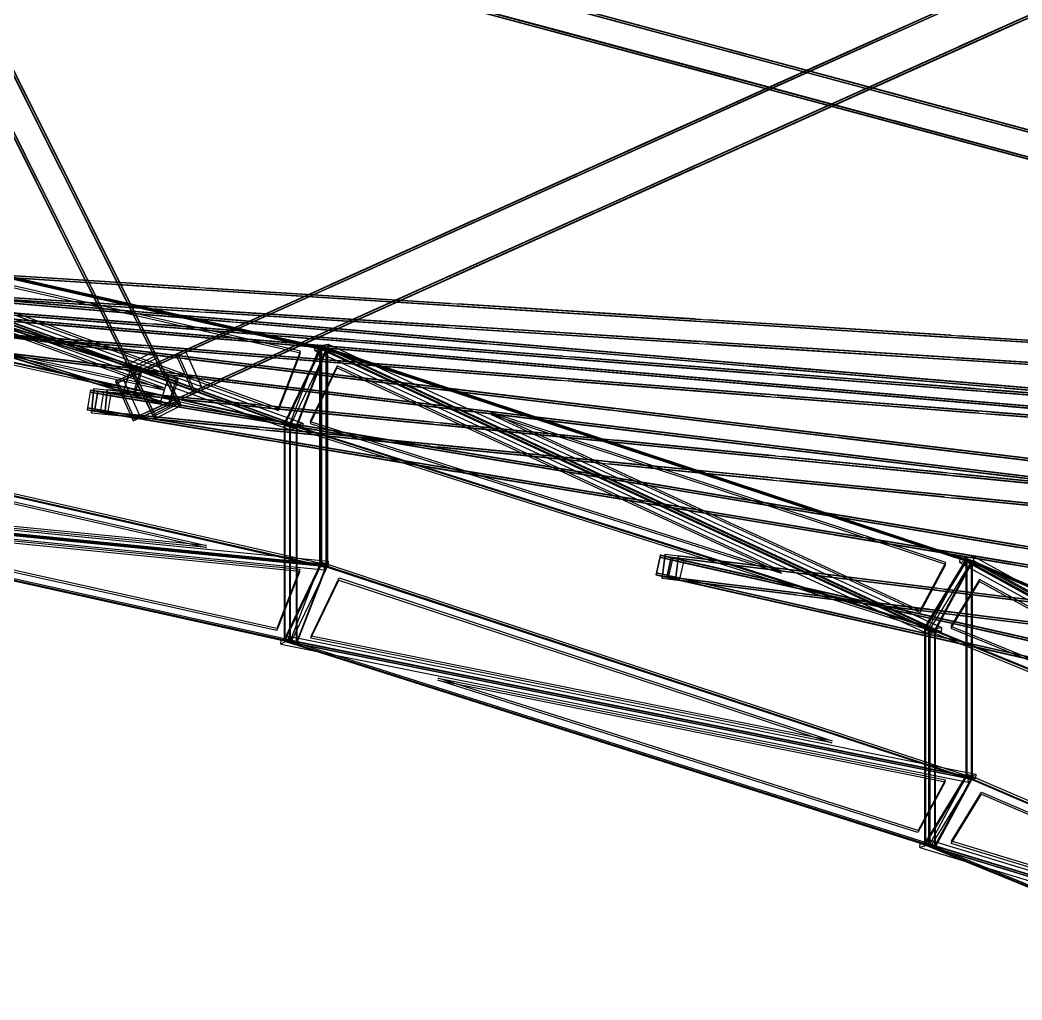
# Model space of a CAD drawing. Header units: millimetres. Extents: x -52000 to 48850, y -48850 to 51750.
# Drawn here: x 12194 to 19641, y -30955 to -23672 of the extents above; entities that cross this region are included whole.
import ezdxf

# ---------------------------------------------------------------- set-up
doc = ezdxf.new("R2010")
doc.units = ezdxf.units.MM
doc.layers.add('D-STR-STRC', color=7, linetype='Continuous', lineweight=25)

msp = doc.modelspace()

# ---------------------------------------------------------------- linework, layer by layer
at = {"layer": 'D-STR-STRC'}
for points in [[(13376.9, -26543.5), (13191.3, -26172.4), (11142.6, -22074.9), (11328.2, -22446.1)], [(13391.2, -26536.4), (13205.6, -26165.2), (11156.9, -22067.8), (11342.5, -22439)], [(12902.9, -26358.3), (13365.8, -26149.9), (22468.3, -22052.5), (22005.4, -22260.8)], [(12909.5, -26372.9), (13372.3, -26164.5), (22474.9, -22067.1), (22012, -22275.4)], [(13363.8, -26357.7), (13089, -26272.3), (-111, -22174.9), (163.8, -22260.2)], [(13368.5, -26342.4), (13093.7, -26257.1), (-106.3, -22159.6), (168.5, -22244.9)], [(13194.4, -26634.8), (13008.8, -26263.6), (10960.1, -22166.2), (11145.7, -22537.3)], [(13208.7, -26627.6), (13023.1, -26256.5), (10974.4, -22159), (11160, -22530.2)], [(26552, -26348.7), (26294.2, -26279.4), (11045.5, -22182), (11303.3, -22251.2)], [(26556.2, -26333.2), (26298.3, -26264), (11049.6, -22166.5), (11307.4, -22235.8)], [(13027.7, -26635.5), (13490.5, -26427.1), (22593.1, -22329.7), (22130.2, -22538.1)], [(13306.3, -26542.9), (13031.5, -26457.6), (-168.5, -22360.2), (106.3, -22445.5)], [(13311, -26527.7), (13036.2, -26442.3), (-163.8, -22344.9), (111, -22430.2)], [(26501.7, -26536), (26243.8, -26466.8), (10995.1, -22369.3), (11252.9, -22438.6)], [(26505.8, -26520.6), (26248, -26451.3), (10999.3, -22353.9), (11257.1, -22423.1)], [(13034.2, -26650.1), (13497.1, -26441.7), (22599.7, -22344.3), (22136.8, -22552.6)], [(16257.2, -23783.3), (15061.1, -23461.9), (14880, -23413.2)], [(16261.4, -23767.8), (15065.2, -23446.4), (14884.1, -23397.8)], [(16263.2, -23784.9), (16082.1, -23736.2), (14885.9, -23414.8)], [(16267.3, -23769.4), (16086.2, -23720.8), (14890.1, -23399.4)], [(18281.9, -23937), (18984.9, -23620.5), (19357.4, -23452.8)], [(18289.5, -23933.6), (18661.9, -23765.9), (19364.9, -23449.4)], [(19165.2, -23872.7), (19868.2, -23556.3), (20240.7, -23388.6)], [(19171.8, -23887.3), (19874.8, -23570.9), (20247.3, -23403.2)], [(19172.8, -23869.3), (19545.3, -23701.7), (20248.3, -23385.2)], [(19179.4, -23883.9), (19551.8, -23716.2), (20254.8, -23399.8)], [(18288.5, -23951.6), (18991.5, -23635.1), (19364, -23467.4)], [(18296, -23948.2), (18668.5, -23780.5), (19371.5, -23464)], [(17578.3, -23937.4), (16382.1, -23616), (16201.1, -23567.3)], [(17582.5, -23921.9), (16386.3, -23600.5), (16205.2, -23551.9)], [(17584.2, -23939), (17403.2, -23890.3), (16207, -23568.9)], [(17588.4, -23923.5), (17407.3, -23874.9), (16211.1, -23553.5)], [(17528, -24124.7), (16331.8, -23803.3), (16150.7, -23754.7)], [(17532.1, -24109.3), (16335.9, -23787.9), (16154.9, -23739.2)], [(17538, -24110.9), (17357, -24062.2), (16160.8, -23740.8)], [(18406.7, -24214.2), (19109.7, -23897.7), (19482.2, -23730.1)], [(18413.3, -24228.8), (19116.3, -23912.3), (19488.7, -23744.6)], [(18414.2, -24210.8), (18786.7, -24043.1), (19489.7, -23726.6)], [(18420.8, -24225.4), (18793.3, -24057.7), (19496.3, -23741.2)], [(17533.9, -24126.3), (17352.8, -24077.7), (16156.6, -23756.3)], [(17523.4, -24278.4), (18226.4, -23962), (18598.8, -23794.3)], [(17529.9, -24293), (18232.9, -23976.6), (18605.4, -23808.9)], [(17530.9, -24275), (17903.4, -24107.3), (18606.4, -23790.9)], [(17537.5, -24289.6), (17910, -24121.9), (18613, -23805.5)], [(12312.6, -24415), (12179.7, -24149.2), (12023.8, -23837.5)], [(12324.9, -24439.5), (12169, -24127.8), (12036.1, -23862.1)], [(12326.9, -24407.8), (12194, -24142.1), (12038.2, -23830.3)], [(12339.2, -24432.4), (12183.3, -24120.7), (12050.4, -23854.9)], [(18853.2, -24263.4), (17657, -23942), (17475.9, -23893.3)], [(18859.1, -24265), (18678, -24216.3), (17481.9, -23894.9)], [(18849, -24278.8), (17652.9, -23957.4), (17471.8, -23908.8)], [(18855, -24280.4), (18673.9, -24231.8), (17477.7, -23910.4)], [(18798.7, -24466.2), (17602.5, -24144.8), (17421.4, -24096.1)], [(18802.8, -24450.7), (17606.7, -24129.3), (17425.6, -24080.7)], [(18804.6, -24467.8), (18623.5, -24419.1), (17427.4, -24097.7)], [(18808.8, -24452.3), (18627.7, -24403.7), (17431.5, -24082.3)], [(17648.1, -24555.6), (18351.2, -24239.2), (18723.6, -24071.5)], [(17654.7, -24570.2), (18357.7, -24253.8), (18730.2, -24086.1)], [(17655.7, -24552.2), (18028.2, -24384.6), (18731.2, -24068.1)], [(17662.3, -24566.8), (18034.7, -24399.1), (18737.7, -24082.7)], [(12483.3, -24756.4), (12350.4, -24490.7), (12194.6, -24178.9)], [(12497.6, -24749.2), (12364.7, -24483.5), (12208.9, -24171.8)], [(12509.9, -24773.8), (12354, -24462.1), (12221.2, -24196.4)], [(16764.8, -24619.9), (17467.8, -24303.4), (17840.3, -24135.7)], [(16771.4, -24634.5), (17474.4, -24318), (17846.9, -24150.3)], [(16772.4, -24616.5), (17144.8, -24448.8), (17847.9, -24132.3)], [(16778.9, -24631.1), (17151.4, -24463.4), (17854.4, -24146.9)], [(12300.8, -24847.6), (12168, -24581.9), (12012.1, -24270.2)], [(12315.1, -24840.5), (12182.3, -24574.8), (12026.4, -24263)], [(12495.6, -24781), (12339.7, -24469.3), (12206.9, -24203.5)], [(20119.8, -24620.3), (18923.6, -24298.9), (18742.5, -24250.2)], [(20123.9, -24604.8), (18927.7, -24283.4), (18746.7, -24234.8)], [(20125.7, -24621.9), (19944.6, -24573.2), (18748.4, -24251.8)], [(20129.8, -24606.4), (19948.8, -24557.8), (18752.6, -24236.4)], [(12313.1, -24872.2), (12157.3, -24560.5), (12024.4, -24294.8)], [(12327.4, -24865.1), (12171.6, -24553.3), (12038.7, -24287.6)], [(16889.6, -24897.1), (17592.6, -24580.6), (17965.1, -24413)], [(16897.2, -24893.7), (17269.6, -24726), (17972.6, -24409.6)], [(16903.7, -24908.3), (17276.2, -24740.6), (17979.2, -24424.1)], [(20073.6, -24792.2), (18877.4, -24470.8), (18696.3, -24422.1)], [(20079.5, -24793.8), (19898.4, -24745.1), (18702.2, -24423.7)], [(16006.3, -24961.3), (16709.3, -24644.9), (17081.7, -24477.2)], [(16012.8, -24975.9), (16715.8, -24659.5), (17088.3, -24491.8)], [(16013.8, -24957.9), (16386.3, -24790.3), (17089.3, -24473.8)], [(16020.4, -24972.5), (16392.9, -24804.8), (17095.9, -24488.4)], [(16896.2, -24911.7), (17599.2, -24595.2), (17971.6, -24427.5)], [(20069.4, -24807.7), (18873.2, -24486.2), (18692.2, -24437.6)], [(20075.3, -24809.2), (19894.3, -24760.6), (18698.1, -24439.2)], [(12654, -25097.9), (12521.2, -24832.1), (12365.3, -24520.4)], [(12666.3, -25122.4), (12510.5, -24810.7), (12377.6, -24545)], [(12668.3, -25090.7), (12535.5, -24825), (12379.6, -24513.2)], [(12680.6, -25115.3), (12524.8, -24803.6), (12391.9, -24537.8)], [(12471.6, -25189.1), (12338.7, -24923.4), (12182.8, -24611.6)], [(12483.9, -25213.7), (12328, -24901.9), (12195.1, -24636.2)], [(12485.9, -25181.9), (12353, -24916.2), (12197.1, -24604.5)], [(12498.2, -25206.5), (12342.3, -24894.8), (12209.4, -24629.1)], [(16131, -25238.5), (16834.1, -24922.1), (17206.5, -24754.4)], [(16137.6, -25253.1), (16840.6, -24936.7), (17213.1, -24769)], [(16138.6, -25235.1), (16511.1, -25067.5), (17214.1, -24751)], [(16145.2, -25249.7), (16517.6, -25082.1), (17220.7, -24765.6)], [(12824.8, -25439.3), (12691.9, -25173.6), (12536, -24861.9)], [(12839.1, -25432.2), (12706.2, -25166.4), (12550.3, -24854.7)], [(15247.7, -25302.8), (15950.7, -24986.3), (16323.2, -24818.7)], [(15254.3, -25317.4), (15957.3, -25000.9), (16329.8, -24833.2)], [(15255.3, -25299.4), (15627.7, -25131.7), (16330.8, -24815.3)], [(15261.8, -25314), (15634.3, -25146.3), (16337.3, -24829.8)], [(12656.6, -25523.4), (12523.7, -25257.7), (12367.9, -24945.9)], [(12837, -25463.9), (12681.2, -25152.2), (12548.3, -24886.4)], [(12851.4, -25456.7), (12695.5, -25145), (12562.6, -24879.3)], [(9628.9, -25012.7), (9408, -25613.3), (14249.9, -26684.8)], [(9628.9, -25012.7), (14249.9, -26684.8), (14470.8, -26113.9)], [(12642.3, -25530.5), (12509.4, -25264.8), (12353.6, -24953.1)], [(12654.6, -25555.1), (12498.7, -25243.4), (12365.9, -24977.7)], [(12668.9, -25548), (12513, -25236.2), (12380.2, -24970.5)], [(27131.1, -27041.5), (27112.5, -27039.9), (4241.5, -25085.2), (4260.1, -25086.8)], [(4249.1, -25086.9), (4249.1, -25086.9), (26583.5, -26505), (26583.5, -26505)], [(9628.3, -25028), (9407.4, -25628.7), (14249.2, -26700.2)], [(9628.4, -25028), (14249.3, -26700.1), (14470.2, -26129.2)], [(15372.5, -25580), (16075.5, -25263.5), (16448, -25095.9)], [(15380.1, -25576.6), (15752.5, -25408.9), (16455.5, -25092.5)], [(27129.7, -27057.4), (27111.1, -27055.8), (4240.2, -25101.1), (4258.8, -25102.7)], [(9764.9, -25155.2), (9597.7, -25609.7), (13261.5, -26420.4)], [(9765.5, -25139.8), (9598.4, -25594.3), (13262.1, -26405.1)], [(14489.2, -25644.2), (15192.2, -25327.8), (15564.7, -25160.1)], [(14496.7, -25640.8), (14869.2, -25473.2), (15572.2, -25156.7)], [(15379.1, -25594.6), (16082.1, -25278.1), (16454.6, -25110.5)], [(15386.6, -25591.2), (15759.1, -25423.5), (16462.1, -25107.1)], [(27118.3, -27190.9), (27099.7, -27189.3), (4228.7, -25234.7), (4247.4, -25236.3)], [(27119.7, -27175), (27101.1, -27173.4), (4230.1, -25218.7), (4248.7, -25220.3)], [(4239.8, -25234.6), (4239.8, -25234.6), (26574.2, -26652.7), (26574.2, -26652.7)], [(12995.5, -25780.8), (12862.6, -25515), (12706.7, -25203.3)], [(13007.8, -25805.3), (12851.9, -25493.6), (12719, -25227.9)], [(13009.8, -25773.6), (12876.9, -25507.9), (12721.1, -25196.2)], [(13022.1, -25798.2), (12866.2, -25486.5), (12733.4, -25220.7)], [(14495.7, -25658.8), (15198.8, -25342.4), (15571.2, -25174.7)], [(14503.3, -25655.4), (14875.8, -25487.8), (15578.8, -25171.3)], [(10686.4, -25316.2), (14116, -26557.3), (14279.9, -26133.5)], [(12813, -25872), (12680.1, -25606.3), (12524.3, -25294.5)], [(12825.3, -25896.6), (12669.4, -25584.9), (12536.6, -25319.1)], [(12827.3, -25864.8), (12694.5, -25599.1), (12538.6, -25287.4)], [(12839.6, -25889.4), (12683.8, -25577.7), (12550.9, -25312)], [(10685.9, -25331.5), (14115.4, -26572.6), (14279.4, -26148.8)], [(14614, -25921.4), (15317, -25605), (15689.4, -25437.3)], [(14620.5, -25936), (15323.5, -25619.6), (15696, -25451.9)], [(14621.5, -25918), (14994, -25750.4), (15697, -25433.9)], [(14628.1, -25932.6), (15000.6, -25765), (15703.6, -25448.5)], [(13180.5, -26115.1), (13047.7, -25849.3), (12891.8, -25537.6)], [(13730.6, -25985.7), (14433.6, -25669.2), (14806.1, -25501.6)], [(13737.2, -26000.3), (14440.2, -25683.8), (14812.7, -25516.2)], [(13738.2, -25982.3), (14110.7, -25814.6), (14813.7, -25498.2)], [(13744.7, -25996.9), (14117.2, -25829.2), (14820.2, -25512.7)], [(28034.7, -27953.2), (27998.8, -27948.9), (8478, -25591.9), (8513.9, -25596.3)], [(28036.6, -27937.4), (28000.7, -27933), (8479.9, -25576.1), (8515.8, -25580.4)], [(8494.7, -25578.9), (8494.7, -25578.9), (27121.2, -27041.6), (27121.2, -27041.6)], [(11721.4, -25561.3), (11721.4, -25561.3), (13485.8, -25673.4)], [(11722.4, -25545.4), (11722.4, -25545.4), (13486.8, -25657.4)], [(11763.3, -25564), (13527.7, -25676), (13527.7, -25676)], [(11764.3, -25548), (13528.7, -25660.1), (13528.7, -25660.1)], [(13166.2, -26122.2), (13033.3, -25856.5), (12877.5, -25544.8)], [(13178.5, -26146.8), (13022.6, -25835.1), (12889.8, -25569.3)], [(13192.8, -26139.6), (13036.9, -25827.9), (12904.1, -25562.2)], [(12983.7, -26213.4), (12850.9, -25947.7), (12695, -25636)], [(12996, -26238), (12840.2, -25926.3), (12707.3, -25660.6)], [(12998.1, -26206.3), (12865.2, -25940.6), (12709.3, -25628.8)], [(13010.3, -26230.9), (12854.5, -25919.2), (12721.6, -25653.4)], [(13582.6, -25679.5), (13582.6, -25679.5), (15347, -25791.5)], [(13583.6, -25663.5), (13583.6, -25663.5), (15348, -25775.6)], [(13624.5, -25682.2), (15388.9, -25794.2), (15388.9, -25794.2)], [(13625.5, -25666.2), (15389.9, -25778.2), (15389.9, -25778.2)], [(28018.6, -28086.3), (27982.7, -28081.9), (8461.9, -25725), (8497.9, -25729.3)], [(28020.5, -28070.4), (27984.6, -28066.1), (8463.9, -25709.1), (8499.8, -25713.4)], [(8483.1, -25726.5), (8483.1, -25726.5), (27109.6, -27189.2), (27109.6, -27189.2)], [(11711, -25725), (11711, -25725), (13475.4, -25837)], [(11712, -25709), (11712, -25709), (13476.4, -25821.1)], [(11752.9, -25727.7), (13517.3, -25839.7), (13517.3, -25839.7)], [(11753.9, -25711.7), (13518.3, -25823.7), (13518.3, -25823.7)], [(13725.7, -25911.8), (11907.3, -25756.4), (11895.7, -25755.4)], [(13727.1, -25895.9), (11908.7, -25740.5), (11897, -25739.5)], [(13756.5, -25914.5), (13744.9, -25913.5), (11926.5, -25758.1)], [(13757.8, -25898.5), (13746.2, -25897.5), (11927.8, -25742.1)], [(11626.5, -25824.9), (11626.5, -25824.9), (13082, -25939.2)], [(11627.8, -25808.9), (11627.8, -25808.9), (13083.3, -25923.2)], [(11668.4, -25828.1), (13123.9, -25942.4), (13123.9, -25942.4)], [(11669.6, -25812.2), (13125.1, -25926.5), (13125.1, -25926.5)], [(13019.9, -26305.6), (13392.4, -26137.9), (14055.1, -25839.6)], [(13573.2, -25827.2), (13573.2, -25827.2), (15337.6, -25939.2)], [(13615.1, -25829.9), (15379.5, -25941.9), (15379.5, -25941.9)], [(13855.4, -26262.9), (14558.4, -25946.4), (14930.9, -25778.8)], [(13862, -26277.5), (14565, -25961), (14937.5, -25793.4)], [(13863, -26259.5), (14235.4, -26091.8), (14938.4, -25775.4)], [(13869.5, -26274.1), (14242, -26106.4), (14945, -25790)], [(15443.8, -25797.7), (15443.8, -25797.7), (17208.2, -25909.7)], [(15444.8, -25781.7), (15444.8, -25781.7), (17209.2, -25893.7)], [(15485.7, -25800.3), (17250.1, -25912.4), (17250.1, -25912.4)], [(15486.7, -25784.4), (17251.1, -25896.4), (17251.1, -25896.4)], [(13714.3, -26045.3), (11895.9, -25889.9), (11884.3, -25888.9)], [(13715.7, -26029.4), (11897.2, -25874), (11885.6, -25873)], [(13745.1, -26048), (13733.4, -26047), (11915, -25891.6)], [(13746.4, -26032), (13734.8, -26031), (11916.4, -25875.6)], [(13012.3, -26309), (13675.1, -26010.7), (14047.6, -25843)], [(13018.9, -26323.6), (13681.7, -26025.3), (14054.1, -25857.6)], [(13026.5, -26320.2), (13398.9, -26152.5), (14061.7, -25854.2)], [(13326.2, -26442.1), (13193.3, -26176.4), (13048.2, -25886.2)], [(13338.4, -26466.7), (13193.4, -26176.5), (13060.5, -25910.8)], [(13340.5, -26435), (13207.6, -26169.2), (13062.5, -25879.1)], [(13352.8, -26459.5), (13207.7, -26169.4), (13074.8, -25903.6)], [(13572.2, -25843.2), (13572.2, -25843.2), (15336.6, -25955.2)], [(13614.1, -25845.8), (15378.5, -25957.9), (15378.5, -25957.9)], [(15633, -26058.8), (13814.6, -25903.4), (13803, -25902.4)], [(15663.7, -26061.4), (15652.1, -26060.4), (13833.7, -25905)], [(17306, -25899.9), (17306, -25899.9), (19070.4, -26011.9)], [(17347.9, -25902.6), (19112.3, -26014.6), (19112.3, -26014.6)], [(11613.7, -25988.4), (11613.7, -25988.4), (13069.2, -26102.6)], [(11614.9, -25972.4), (11614.9, -25972.4), (13070.4, -26086.7)], [(11656.8, -25975.7), (13112.3, -26090), (13112.3, -26090)], [(13329.7, -26177.7), (11789.7, -25991.8), (11767.3, -25989.1)], [(13331.6, -26161.9), (11791.6, -25975.9), (11769.2, -25973.2)], [(13360.2, -26165.3), (13337.8, -26162.6), (11797.8, -25976.7)], [(13236.7, -26318.2), (12256.8, -26014), (12063.7, -25954.1)], [(13238.6, -26318.8), (13045.6, -26258.9), (12065.6, -25954.7)], [(13241.5, -26302.9), (12261.5, -25998.7), (12068.5, -25938.8)], [(13243.4, -26303.5), (13050.3, -26243.6), (12070.3, -25939.4)], [(13143.7, -26533.4), (13010.8, -26267.6), (12865.7, -25977.4)], [(13158, -26526.2), (13025.1, -26260.5), (12880.1, -25970.3)], [(13178.7, -25946.7), (13178.7, -25946.7), (14634.2, -26061)], [(13180, -25930.8), (13180, -25930.8), (14635.5, -26045.1)], [(13220.6, -25950), (14676.1, -26064.3), (14676.1, -26064.3)], [(13221.8, -25934.1), (14677.4, -26048.4), (14677.4, -26048.4)], [(15631.6, -26074.7), (13813.2, -25919.3), (13801.6, -25918.3)], [(15662.4, -26077.3), (15650.8, -26076.4), (13832.4, -25920.9)], [(15433.4, -25961.4), (15433.4, -25961.4), (17197.8, -26073.4)], [(15434.4, -25945.4), (15434.4, -25945.4), (17198.8, -26057.4)], [(15475.3, -25964), (17239.7, -26076), (17239.7, -26076)], [(15476.3, -25948), (17240.7, -26060.1), (17240.7, -26060.1)], [(17305, -25915.9), (17305, -25915.9), (19069.4, -26027.9)], [(17346.9, -25918.5), (19111.3, -26030.5), (19111.3, -26030.5)], [(11655.5, -25991.6), (13111.1, -26105.9), (13111.1, -26105.9)], [(13358.3, -26181.2), (13335.9, -26178.5), (11795.9, -25992.5)], [(13156, -26557.9), (13010.9, -26267.8), (12878, -26002)], [(13170.3, -26550.8), (13025.2, -26260.6), (12892.3, -25994.9)], [(15620.2, -26208.2), (13801.8, -26052.8), (13790.2, -26051.8)], [(15621.6, -26192.3), (13803.2, -26036.9), (13791.6, -26035.9)], [(15651, -26210.9), (15639.4, -26209.9), (13821, -26054.5)], [(15652.3, -26194.9), (15640.7, -26193.9), (13822.3, -26038.5)], [(14732.2, -26052.7), (14732.2, -26052.7), (16187.7, -26167)], [(14774.1, -26056), (16229.6, -26170.3), (16229.6, -26170.3)], [(17295.6, -26063.6), (17295.6, -26063.6), (19060, -26175.6)], [(19166.2, -26034), (19166.2, -26034), (20930.6, -26146.1)], [(19167.2, -26018.1), (19167.2, -26018.1), (20931.6, -26130.1)], [(19208.1, -26036.7), (20972.5, -26148.7), (20972.5, -26148.7)], [(19209.1, -26020.7), (20973.5, -26132.8), (20973.5, -26132.8)], [(13313.6, -26310.8), (11773.6, -26124.8), (11751.2, -26122.1)], [(13315.6, -26294.9), (11775.5, -26109), (11753.2, -26106.2)], [(13342.2, -26314.2), (13319.8, -26311.5), (11779.8, -26125.6)], [(13344.1, -26298.3), (13321.7, -26295.6), (11781.7, -26109.7)], [(13184, -26488.2), (12204, -26184), (12011, -26124.1)], [(13185.8, -26488.8), (12992.8, -26428.9), (12012.8, -26124.7)], [(12958.4, -26333.3), (13089.8, -26625.1), (13552.7, -26416.7), (13421.3, -26124.9)], [(13179.5, -26605.1), (13376.3, -26506.7), (13190.7, -26135.5), (12994, -26233.9)], [(13137.1, -26586.2), (13799.9, -26287.9), (14172.3, -26120.2)], [(13143.7, -26600.8), (13806.4, -26302.5), (14178.9, -26134.8)], [(13144.7, -26582.8), (13517.2, -26415.2), (14179.9, -26116.8)], [(13151.2, -26597.4), (13523.7, -26429.7), (14186.5, -26131.4)], [(13165.9, -26110.2), (13165.9, -26110.2), (14621.4, -26224.5)], [(13167.1, -26094.3), (13167.1, -26094.3), (14622.6, -26208.6)], [(13207.8, -26113.5), (14663.3, -26227.8), (14663.3, -26227.8)], [(13209, -26097.6), (14664.5, -26211.9), (14664.5, -26211.9)], [(14434.1, -26112.1), (14159.3, -26683.1), (18993, -28218.4)], [(14434.9, -26096.9), (14160.1, -26667.8), (18993.8, -28203.1)], [(14160.2, -28287.1), (14160.2, -26668.3), (14434.8, -26097.6), (14434.8, -27716.4)], [(14199.8, -28293), (14199.9, -26674.2), (14420.6, -26103.2), (14420.5, -27722)], [(14204.2, -28301.1), (14204.3, -26682.3), (14478.9, -26112.2), (14478.9, -27730.9)], [(14250, -28304.1), (14250, -26685.3), (14470.7, -26114.6), (14470.7, -27733.4)], [(14482.3, -26111.5), (14385.2, -26128), (14386.8, -26097.5), (14483.9, -26081)], [(14432.1, -27722.7), (14432.1, -26102.7), (14434.9, -26096.9), (14434.9, -27716.9)], [(14434.1, -26112.1), (18993, -28218.4), (19267.9, -27708.7)], [(14434.9, -26096.9), (18993.8, -28203.1), (19268.7, -27693.4)], [(14468.5, -27739.6), (14468.5, -26119.6), (14470.8, -26113.9), (14470.8, -27733.9)], [(14730.9, -26068.6), (14730.9, -26068.6), (16186.4, -26182.9)], [(14772.8, -26071.9), (16228.3, -26186.2), (16228.3, -26186.2)], [(17537.5, -26237.6), (15719.1, -26082.2), (15707.5, -26081.2)], [(17538.9, -26221.7), (15720.5, -26066.3), (15708.9, -26065.3)], [(17568.3, -26240.2), (17556.7, -26239.2), (15738.3, -26083.8)], [(17569.7, -26224.3), (17558, -26223.3), (15739.6, -26067.9)], [(17294.6, -26079.5), (17294.6, -26079.5), (19059, -26191.6)], [(17336.5, -26082.2), (19100.9, -26194.2), (19100.9, -26194.2)], [(17337.5, -26066.2), (19101.9, -26178.3), (19101.9, -26178.3)], [(13179.2, -26503.5), (12199.2, -26199.3), (12006.2, -26139.4)], [(13181.1, -26504.1), (12988.1, -26444.2), (12008.1, -26140)], [(12902.9, -26358.3), (13034.2, -26650.1), (13497.1, -26441.7), (13365.8, -26149.9)], [(13017.3, -26280.5), (13214, -26182.1), (13205.6, -26165.2), (13008.8, -26263.6)], [(13194.4, -26634.8), (13391.2, -26536.4), (13205.6, -26165.2), (13008.8, -26263.6)], [(13351.3, -26156.4), (13482.7, -26448.2), (13497.1, -26441.7), (13365.8, -26149.9)], [(14956.4, -26374.2), (13416.4, -26188.2), (13394, -26185.5)], [(14958.3, -26358.3), (13418.3, -26172.3), (13396, -26169.6)], [(14985, -26377.6), (14962.6, -26374.9), (13422.6, -26189)], [(14986.9, -26361.7), (14964.5, -26359), (13424.5, -26173.1)], [(17527.5, -26355.2), (15709.1, -26199.8), (15697.5, -26198.8)], [(17558.2, -26357.8), (17546.6, -26356.8), (15728.2, -26201.4)], [(16283.1, -26190.5), (16283.1, -26190.5), (17738.7, -26304.8)], [(16284.4, -26174.6), (16284.4, -26174.6), (17739.9, -26288.9)], [(16325, -26193.8), (17780.5, -26308.1), (17780.5, -26308.1)], [(16326.3, -26177.9), (17781.8, -26292.2), (17781.8, -26292.2)], [(19155.8, -26197.7), (19155.8, -26197.7), (20920.2, -26309.7)], [(19156.8, -26181.7), (19156.8, -26181.7), (20921.2, -26293.8)], [(19197.7, -26200.4), (20962.1, -26312.4), (20962.1, -26312.4)], [(19198.7, -26184.4), (20963.1, -26296.4), (20963.1, -26296.4)], [(13236.7, -26521.3), (13299, -26320.8), (13024.2, -26235.5), (12961.9, -26436)], [(13044.5, -26461.7), (13106.8, -26261.1), (13093.7, -26257.1), (13031.5, -26457.6)], [(13306.3, -26542.9), (13368.5, -26342.4), (13093.7, -26257.1), (13031.5, -26457.6)], [(14549.8, -26257.5), (14350.7, -26671.3), (17853.5, -27783.9)], [(14550.6, -26242.3), (14351.4, -26656.1), (17854.3, -27768.6)], [(14718.1, -26232.1), (14718.1, -26232.1), (16173.6, -26346.4)], [(14719.3, -26216.2), (14719.3, -26216.2), (16174.9, -26330.5)], [(14760, -26235.4), (16215.5, -26349.7), (16215.5, -26349.7)], [(14761.2, -26219.5), (16216.7, -26333.8), (16216.7, -26333.8)], [(17526.1, -26371.1), (15707.7, -26215.7), (15696.1, -26214.7)], [(17556.9, -26373.8), (17545.3, -26372.8), (15726.9, -26217.3)], [(19443.4, -26400.5), (17625, -26245.1), (17613.4, -26244.1)], [(19444.8, -26384.6), (17626.4, -26229.1), (17614.8, -26228.2)], [(19474.2, -26403.1), (19462.6, -26402.1), (17644.2, -26246.7)], [(19475.6, -26387.2), (19464, -26386.2), (17645.6, -26230.8)], [(12902.9, -26358.3), (13034.2, -26650.1), (13048.7, -26643.6), (12917.3, -26351.8)], [(13306.3, -26542.9), (13368.5, -26342.4), (13355.5, -26338.3), (13293.2, -26538.9)], [(14940.4, -26507.2), (13400.4, -26321.3), (13378, -26318.5)], [(14942.3, -26491.3), (13402.3, -26305.4), (13379.9, -26302.7)], [(14968.9, -26510.6), (14946.5, -26507.9), (13406.5, -26322)], [(14970.9, -26494.8), (14948.5, -26492.1), (13408.5, -26306.1)], [(16270.3, -26354), (16270.3, -26354), (17725.8, -26468.3)], [(16271.6, -26338.1), (16271.6, -26338.1), (17727.1, -26452.4)], [(16312.2, -26357.3), (17767.7, -26471.6), (17767.7, -26471.6)], [(16313.4, -26341.4), (17768.9, -26455.7), (17768.9, -26455.7)], [(19433.4, -26518.1), (17615, -26362.7), (17603.4, -26361.7)], [(17835.4, -26312.4), (17835.4, -26312.4), (19290.9, -26426.7)], [(17836.6, -26296.5), (17836.6, -26296.5), (19292.1, -26410.8)], [(17877.2, -26315.7), (19332.7, -26430), (19332.7, -26430)], [(17878.5, -26299.8), (19334, -26414.1), (19334, -26414.1)], [(12695.9, -26570.5), (12720.6, -26422.6), (12716.7, -26421.9), (12692, -26569.9)], [(12749.9, -26579.6), (12774.6, -26431.6), (12716.7, -26421.9), (12692, -26569.9)], [(29302.9, -29192.5), (29245, -29182.8), (12716.7, -26421.9), (12774.6, -26431.6)], [(12742.2, -26411.2), (12724.5, -26590.3), (12724.5, -26590.3), (12742.2, -26411.2)], [(12740.6, -26427.1), (12740.6, -26427.1), (28016.9, -27936), (28016.9, -27936)], [(12749.9, -26579.6), (12774.6, -26431.6), (12770.8, -26431), (12746.1, -26578.9)], [(12841.7, -26421), (12824, -26600.1), (12824, -26600.1), (12841.7, -26421)], [(12841.7, -26421), (12841.7, -26421), (13946, -26530.1)], [(12883.5, -26425.1), (13987.8, -26534.2), (13987.8, -26534.2)], [(16583.2, -26570.6), (15043.2, -26384.6), (15020.8, -26381.9)], [(16585.1, -26554.7), (15045.1, -26368.7), (15022.7, -26366)], [(16611.7, -26574), (16589.3, -26571.3), (15049.3, -26385.4)], [(16613.6, -26558.1), (16591.3, -26555.4), (15051.3, -26369.5)], [(19432, -26534), (17613.6, -26378.6), (17602, -26377.6)], [(19462.8, -26536.6), (19451.2, -26535.6), (17632.8, -26380.2)], [(19464.2, -26520.7), (19452.5, -26519.7), (17634.1, -26364.3)], [(19387.6, -26434.3), (19387.6, -26434.3), (20843.1, -26548.6)], [(19388.8, -26418.4), (19388.8, -26418.4), (20844.3, -26532.7)], [(19430.7, -26421.7), (20886.2, -26536), (20886.2, -26536)], [(21349.4, -26563.4), (19530.9, -26408), (19519.3, -26407)], [(21350.7, -26547.4), (19532.3, -26392), (19520.7, -26391)], [(21380.1, -26566), (21368.5, -26565), (19550.1, -26409.6)], [(21381.5, -26550.1), (21369.9, -26549.1), (19551.5, -26393.7)], [(29300.3, -29208.2), (29242.4, -29198.6), (12714.1, -26437.7), (12772, -26447.4)], [(12846.7, -26595.7), (12871.4, -26447.8), (12813.5, -26438.1), (12788.7, -26586)], [(14083.1, -26666.4), (12861, -26462.3), (12824.9, -26456.2)], [(14085.8, -26650.6), (12863.7, -26446.5), (12827.6, -26440.4)], [(12840.1, -26436.9), (12840.1, -26436.9), (13944.5, -26546)], [(14108.7, -26670.7), (14072.6, -26664.6), (12850.5, -26460.5)], [(14111.3, -26654.9), (14075.2, -26648.9), (12853.1, -26444.7)], [(12881.9, -26441.1), (13986.3, -26550.1), (13986.3, -26550.1)], [(16569, -26687.7), (15029, -26501.8), (15006.6, -26499.1)], [(16597.6, -26691.2), (16575.2, -26688.5), (15035.2, -26502.5)], [(17822.5, -26475.9), (17822.5, -26475.9), (19278, -26590.2)], [(17823.8, -26460), (17823.8, -26460), (19279.3, -26574.3)], [(17864.4, -26479.2), (19319.9, -26593.5), (19319.9, -26593.5)], [(17865.6, -26463.3), (19321.1, -26577.6), (19321.1, -26577.6)], [(19429.4, -26437.6), (20884.9, -26551.9), (20884.9, -26551.9)], [(29278.2, -29340.4), (29220.3, -29330.7), (12692, -26569.9), (12749.9, -26579.6)], [(29280.8, -29324.6), (29222.9, -29315), (12694.7, -26554.1), (12752.6, -26563.8)], [(12726.1, -26574.4), (12726.1, -26574.4), (28002.4, -28083.3), (28002.4, -28083.3)], [(14063.7, -26782.8), (12841.6, -26578.6), (12805.5, -26572.6)], [(12825.6, -26584.2), (12825.6, -26584.2), (13929.9, -26693.3)], [(14089.2, -26787.1), (14053.1, -26781), (12831, -26576.9)], [(13194.4, -26634.8), (13391.2, -26536.4), (13382.7, -26519.5), (13186, -26617.9)], [(14041, -26555.6), (14041, -26555.6), (15217.5, -26671.8)], [(14042.6, -26539.6), (14042.6, -26539.6), (15219.1, -26655.8)], [(14082.8, -26559.7), (15259.3, -26675.9), (15259.3, -26675.9)], [(14084.4, -26543.8), (15260.9, -26660), (15260.9, -26660)], [(16567.1, -26703.6), (15027.1, -26517.7), (15004.7, -26515)], [(16595.7, -26707.1), (16573.3, -26704.4), (15033.3, -26518.4)], [(18209.9, -26767), (16669.9, -26581), (16647.5, -26578.3)], [(18211.8, -26751.1), (16671.8, -26565.2), (16649.4, -26562.5)], [(18238.5, -26770.4), (18216.1, -26767.7), (16676.1, -26581.8)], [(18240.4, -26754.5), (18218, -26751.8), (16678, -26565.9)], [(19376, -26581.9), (19376, -26581.9), (20831.5, -26696.2)], [(19417.8, -26585.1), (20873.4, -26699.4), (20873.4, -26699.4)], [(21337.9, -26696.9), (19519.5, -26541.5), (19507.9, -26540.5)], [(21339.3, -26681), (19520.9, -26525.5), (19509.3, -26524.6)], [(21368.7, -26699.5), (21357.1, -26698.5), (19538.7, -26543.1)], [(21370.1, -26683.6), (21358.5, -26682.6), (19540.1, -26527.2)], [(9408, -27233.3), (9628.9, -26632.7), (14470.8, -27733.9)], [(9408.6, -27218), (9629.5, -26617.3), (14471.4, -27718.6)], [(14061, -26798.6), (12838.9, -26594.4), (12802.8, -26588.4)], [(12824, -26600.1), (12824, -26600.1), (13928.3, -26709.2)], [(14086.6, -26802.8), (14050.5, -26796.8), (12828.4, -26592.7)], [(12865.8, -26604.3), (13970.1, -26713.4), (13970.1, -26713.4)], [(12867.4, -26588.3), (13971.7, -26697.4), (13971.7, -26697.4)], [(15463.1, -26880.7), (14170.9, -26664.8), (14134.8, -26658.8)], [(15696.1, -26603.1), (18883.3, -28075.7), (19075.5, -27719.3)], [(15696.9, -26587.9), (18884.1, -28060.4), (19076.3, -27704)], [(19374.7, -26597.8), (19374.7, -26597.8), (20830.2, -26712.1)], [(19416.6, -26601.1), (20872.1, -26715.4), (20872.1, -26715.4)], [(9603.5, -27200), (9777, -26728.2), (13579.8, -27593.2)], [(9604.1, -27184.7), (9777.6, -26712.9), (13580.4, -27577.8)], [(14024.9, -26718.8), (14024.9, -26718.8), (15201.4, -26835)], [(14026.5, -26702.8), (14026.5, -26702.8), (15202.9, -26819)], [(14066.7, -26722.9), (15243.2, -26839.1), (15243.2, -26839.1)], [(14068.2, -26707), (15244.7, -26823.2), (15244.7, -26823.2)], [(15460.5, -26896.5), (14168.2, -26680.6), (14132.1, -26674.6)], [(15486, -26900.7), (15449.9, -26894.7), (14157.7, -26678.9)], [(14162.9, -26662), (14162.9, -28282), (14160.1, -28287.8), (14160.1, -26667.8)], [(15488.7, -26885), (15452.6, -26878.9), (14160.3, -26663.1)], [(14294, -26697.9), (14204, -26717.7), (14205.2, -26687.1), (14295.1, -26667.3)], [(14252.1, -26679.1), (14252.1, -28299.1), (14249.9, -28304.8), (14249.9, -26684.8)], [(15314, -26681.3), (15314, -26681.3), (16490.5, -26797.5)], [(15315.6, -26665.4), (15315.6, -26665.4), (16492.1, -26781.6)], [(15355.8, -26685.4), (16532.3, -26801.6), (16532.3, -26801.6)], [(15357.4, -26669.5), (16533.9, -26785.7), (16533.9, -26785.7)], [(18193.8, -26900), (16653.8, -26714.1), (16631.4, -26711.4)], [(18195.7, -26884.1), (16655.7, -26698.2), (16633.3, -26695.5)], [(18222.4, -26903.5), (18200, -26900.8), (16660, -26714.8)], [(18224.3, -26887.6), (18201.9, -26884.9), (16661.9, -26698.9)], [(15438.4, -27028.6), (14146.2, -26812.8), (14110.1, -26806.8)], [(15441, -27012.9), (14148.8, -26797), (14112.7, -26791)], [(15466.6, -27017.1), (15430.5, -27011.1), (14138.3, -26795.2)], [(16587.1, -26807), (16587.1, -26807), (17763.5, -26923.2)], [(16588.6, -26791.1), (16588.6, -26791.1), (17765.1, -26907.3)], [(16630.4, -26795.2), (17806.9, -26911.4), (17806.9, -26911.4)], [(19836.6, -26963.4), (18296.6, -26777.5), (18274.2, -26774.8)], [(19838.5, -26947.5), (18298.5, -26761.6), (18276.1, -26758.9)], [(19865.2, -26966.8), (19842.8, -26964.1), (18302.8, -26778.2)], [(19867.1, -26951), (19844.7, -26948.3), (18304.7, -26762.3)], [(15464, -27032.9), (15427.9, -27026.9), (14135.6, -26811)], [(15297.9, -26844.5), (15297.9, -26844.5), (16474.4, -26960.7)], [(15299.5, -26828.6), (15299.5, -26828.6), (16476, -26944.8)], [(15339.7, -26848.6), (16516.2, -26964.8), (16516.2, -26964.8)], [(15341.3, -26832.7), (16517.8, -26948.9), (16517.8, -26948.9)], [(16628.8, -26811.2), (17805.3, -26927.4), (17805.3, -26927.4)], [(16837.8, -27126.5), (15545.6, -26910.7), (15509.5, -26904.7)], [(16840.5, -27110.8), (15548.2, -26894.9), (15512.1, -26888.9)], [(16863.4, -27130.8), (16827.3, -27124.8), (15535, -26908.9)], [(16866, -27115), (16829.9, -27109), (15537.7, -26893.1)], [(16572.5, -26954.3), (16572.5, -26954.3), (17749, -27070.5)], [(17860.1, -26932.8), (17860.1, -26932.8), (19036.6, -27049)], [(17861.7, -26916.9), (17861.7, -26916.9), (19038.1, -27033.1)], [(17901.9, -26936.9), (19078.4, -27053.1), (19078.4, -27053.1)], [(17903.4, -26921), (19079.9, -27037.2), (19079.9, -27037.2)], [(19820.6, -27096.4), (18280.6, -26910.5), (18258.2, -26907.8)], [(19822.5, -27080.5), (18282.5, -26894.6), (18260.1, -26891.9)], [(19849.1, -27099.9), (19826.7, -27097.2), (18286.7, -26911.2)], [(19851, -27084), (19828.7, -27081.3), (18288.6, -26895.4)], [(16818.4, -27242.9), (15526.2, -27027.1), (15490.1, -27021)], [(16843.9, -27247.2), (16807.8, -27241.2), (15515.6, -27025.3)], [(16570.9, -26970.2), (16570.9, -26970.2), (17747.4, -27086.4)], [(16612.7, -26974.4), (17789.2, -27090.6), (17789.2, -27090.6)], [(16614.3, -26958.4), (17790.8, -27074.7), (17790.8, -27074.7)], [(16815.8, -27258.7), (15523.5, -27042.9), (15487.4, -27036.8)], [(16841.3, -27263), (16805.2, -27256.9), (15513, -27041.1)], [(17844, -27096), (17844, -27096), (19020.5, -27212.2)], [(17845.5, -27080.1), (17845.5, -27080.1), (19022, -27196.3)], [(17885.8, -27100.1), (19062.3, -27216.3), (19062.3, -27216.3)], [(17887.3, -27084.2), (19063.8, -27200.4), (19063.8, -27200.4)], [(19133.1, -27058.5), (19133.1, -27058.5), (20309.6, -27174.7)], [(19134.7, -27042.6), (19134.7, -27042.6), (20311.2, -27158.8)], [(19174.9, -27062.6), (20351.4, -27178.9), (20351.4, -27178.9)], [(19176.5, -27046.7), (20353, -27162.9), (20353, -27162.9)], [(18215.2, -27356.6), (16923, -27140.8), (16886.9, -27134.7)], [(18217.8, -27340.8), (16925.6, -27125), (16889.5, -27118.9)], [(18240.7, -27360.9), (18204.6, -27354.8), (16912.4, -27139)], [(18243.4, -27345.1), (18207.3, -27339.1), (16915, -27123.2)], [(9408, -27233.3), (14470.8, -27733.9), (14249.9, -28304.8)], [(9408.6, -27218), (14471.3, -27718.6), (14250.5, -28289.5)], [(18195.7, -27473), (16903.5, -27257.1), (16867.4, -27251.1)], [(18221.3, -27477.3), (18185.2, -27471.2), (16893, -27255.4)], [(19117, -27221.7), (19117, -27221.7), (20293.5, -27337.9)], [(19118.6, -27205.8), (19118.6, -27205.8), (20295.1, -27322)], [(19158.8, -27225.9), (20335.3, -27342.1), (20335.3, -27342.1)], [(19160.4, -27209.9), (20336.8, -27326.1), (20336.8, -27326.1)], [(18193.1, -27488.8), (16900.9, -27272.9), (16864.8, -27266.9)], [(18218.7, -27493), (18182.6, -27487), (16890.3, -27271.2)], [(10354.8, -27380.6), (14274.1, -27768.1), (14103.1, -28210.1)], [(10355.3, -27365.3), (14274.7, -27752.8), (14103.7, -28194.8)], [(19592.5, -27586.7), (18300.3, -27370.8), (18264.2, -27364.8)], [(19595.2, -27570.9), (18302.9, -27355), (18266.8, -27349)], [(19618.1, -27590.9), (19582, -27584.9), (18289.8, -27369.1)], [(19620.7, -27575.2), (19584.6, -27569.1), (18292.4, -27353.3)], [(19570.5, -27718.8), (18278.2, -27503), (18242.1, -27497)], [(19573.1, -27703.1), (18280.9, -27487.2), (18244.8, -27481.2)], [(19596, -27723.1), (19559.9, -27717.1), (18267.7, -27501.2)], [(19598.7, -27707.3), (19562.6, -27701.3), (18270.3, -27485.5)], [(14160.9, -28272.6), (14435.7, -27701.6), (19269.5, -29298.2)], [(14458.7, -27727.3), (14484.6, -27694.5), (14483.4, -27725.1), (14457.5, -27758)], [(16924.6, -27796.4), (16957.7, -27650.1), (16952, -27648.8), (16919, -27795.1)], [(17003.5, -27814.2), (17036.6, -27667.9), (16952, -27648.8), (16919, -27795.1)], [(30926.5, -30823.2), (30842, -30804.1), (16948.5, -27664.4), (17033.1, -27683.5)], [(30930.1, -30807.6), (30845.5, -30788.5), (16952, -27648.8), (17036.6, -27667.9)], [(16988.9, -27642.2), (16966.7, -27820.8), (16966.7, -27820.8), (16988.9, -27642.2)], [(16986.9, -27658.1), (16986.9, -27658.1), (29270.7, -29188.2), (29270.7, -29188.2)], [(17003.5, -27814.2), (17036.6, -27667.9), (17031, -27666.6), (16997.9, -27812.9)], [(17096.9, -27835.3), (17130, -27689), (17045.4, -27669.9), (17012.3, -27816.2)], [(18123.1, -27929.8), (17115.2, -27702.1), (17062.5, -27690.2)], [(17088.1, -27654.6), (17065.9, -27833.2), (17065.9, -27833.2), (17088.1, -27654.6)], [(18126.6, -27914.2), (17118.7, -27686.5), (17066, -27674.6)], [(18144.6, -27934.7), (18091.9, -27922.8), (17084, -27695)], [(17086.2, -27670.4), (17086.2, -27670.4), (17941.6, -27777)], [(18148.1, -27919.1), (18095.4, -27907.2), (17087.5, -27679.4)], [(17088.1, -27654.6), (17088.1, -27654.6), (17943.6, -27761.1)], [(17127.8, -27675.6), (17983.3, -27782.2), (17983.3, -27782.2)], [(17129.8, -27659.8), (17985.3, -27766.3), (17985.3, -27766.3)], [(19231.2, -27688.3), (18918.9, -28198), (23745.3, -30169.9)], [(19232.1, -27673.1), (18919.7, -28182.8), (23746.2, -30154.7)], [(18919.8, -29802), (18919.9, -28183.4), (19232, -27673.9), (19232, -29292.6)], [(18949.9, -29808.4), (18949.9, -28189.7), (19224.5, -27679.6), (19224.5, -29298.3)], [(18958.5, -29817.8), (18958.5, -28199.2), (19270.6, -27690.5), (19270.6, -29309.1)], [(18993.9, -29822.3), (18993.9, -28203.7), (19268.6, -27694.2), (19268.5, -29312.9)], [(19281.6, -27689.3), (19179.7, -27702.6), (19181.7, -27672.1), (19283.5, -27658.9)], [(19228.5, -29299), (19228.5, -27679), (19232.1, -27673.1), (19232.1, -29293.1)], [(19231, -27688.3), (23745.1, -30169.9), (24057.5, -29759.8)], [(19232.1, -27673.1), (23746.2, -30154.7), (24058.6, -29744.5)], [(19265.6, -29319.2), (19265.6, -27699.2), (19268.7, -27693.4), (19268.7, -29313.4)], [(14160.1, -28287.8), (14434.9, -27716.9), (19268.7, -29313.4)], [(18039.8, -27773.1), (18039.8, -27773.1), (18967.2, -27888.6)], [(20947.8, -27948.9), (19655.6, -27733.1), (19619.5, -27727)], [(20950.5, -27933.1), (19658.2, -27717.3), (19622.1, -27711.3)], [(14356, -28266.6), (14564.4, -27833.7), (18229.1, -29044.2)], [(14356.8, -28251.4), (14565.2, -27818.5), (18229.9, -29028.9)], [(30897, -30954), (30812.4, -30934.8), (16919, -27795.1), (17003.5, -27814.2)], [(30900.5, -30938.3), (30816, -30919.2), (16922.5, -27779.5), (17007.1, -27798.6)], [(16968.6, -27804.9), (16968.6, -27804.9), (29252.4, -29335), (29252.4, -29335)], [(18093.5, -28060.6), (17085.6, -27832.8), (17032.9, -27820.9)], [(18097.1, -28044.9), (17089.2, -27817.2), (17036.4, -27805.3)], [(18115.1, -28065.4), (18062.3, -28053.5), (17054.4, -27825.7)], [(18118.6, -28049.8), (18065.9, -28037.9), (17058, -27810.1)], [(17065.9, -27833.2), (17065.9, -27833.2), (17921.3, -27939.7)], [(17067.9, -27817.3), (17067.9, -27817.3), (17923.3, -27923.9)], [(17107.6, -27838.4), (17963, -27944.9), (17963, -27944.9)], [(17109.5, -27822.5), (17965, -27929.1), (17965, -27929.1)], [(18037.9, -27789), (18037.9, -27789), (18965.3, -27904.5)], [(18079.5, -27794.2), (19006.9, -27909.7), (19006.9, -27909.7)], [(18081.5, -27778.3), (19008.9, -27893.8), (19008.9, -27893.8)], [(19324, -27844.6), (19111.2, -28191.8), (22399.1, -29535.1)], [(19324.8, -27829.4), (19112, -28176.6), (22400, -29519.9)], [(19284.4, -28175.9), (18208.8, -27932.8), (18156.1, -27920.9)], [(19305.9, -28180.7), (19253.2, -28168.8), (18177.6, -27925.8)], [(19061.5, -27916.5), (19061.5, -27916.5), (19988.9, -28032)], [(19063.5, -27900.6), (19063.5, -27900.6), (19990.9, -28016.1)], [(19103.2, -27921.7), (20030.6, -28037.2), (20030.6, -28037.2)], [(19105.2, -27905.8), (20032.6, -28021.3), (20032.6, -28021.3)], [(18017.6, -27951.7), (18017.6, -27951.7), (18945, -28067.2)], [(18019.6, -27935.8), (18019.6, -27935.8), (18947, -28051.4)], [(18059.3, -27956.9), (18986.7, -28072.4), (18986.7, -28072.4)], [(18061.2, -27941), (18988.6, -28056.6), (18988.6, -28056.6)], [(19280.9, -28191.5), (18205.3, -27948.4), (18152.5, -27936.5)], [(19302.4, -28196.4), (19249.7, -28184.4), (18174.1, -27941.4)], [(19251.3, -28322.2), (18175.7, -28079.1), (18123, -28067.2)], [(19254.9, -28306.6), (18179.2, -28063.5), (18126.5, -28051.6)], [(19272.8, -28327.1), (19220.1, -28315.1), (18144.5, -28072.1)], [(19276.4, -28311.4), (19223.7, -28299.5), (18148, -28056.5)], [(19043.2, -28063.4), (19043.2, -28063.4), (19970.6, -28178.9)], [(19084.9, -28068.5), (20012.3, -28184.1), (20012.3, -28184.1)], [(19041.2, -28079.2), (19041.2, -28079.2), (19968.6, -28194.8)], [(19082.9, -28084.4), (20010.3, -28199.9), (20010.3, -28199.9)], [(18923.3, -28177), (18923.3, -29797), (18919.7, -29802.8), (18919.7, -28182.8)], [(19041.2, -28217.8), (18944.1, -28234.2), (18945.7, -28203.7), (19042.8, -28187.3)], [(18996.9, -28197.4), (18996.9, -29817.4), (18993.8, -29823.1), (18993.8, -28203.1)], [(20438.7, -28453.1), (19363, -28210.1), (19310.3, -28198.1)], [(20442.2, -28437.5), (19366.6, -28194.5), (19313.9, -28182.5)], [(20460.2, -28458), (20407.5, -28446.1), (19331.8, -28203)], [(20463.7, -28442.4), (20411, -28430.5), (19335.4, -28187.4)], [(14134, -28279.7), (14188.5, -28250.2), (14187, -28280.7), (14132.4, -28310.2)], [(14160.1, -28287.8), (19268.7, -29313.4), (18993.8, -29823.1)], [(14160.9, -28272.6), (19269.5, -29298.2), (18994.6, -29807.9)], [(20409.1, -28583.8), (19333.5, -28340.8), (19280.8, -28328.9)], [(20412.7, -28568.2), (19337, -28325.2), (19284.3, -28313.2)], [(20430.6, -28588.7), (20377.9, -28576.8), (19302.3, -28333.7)], [(20434.2, -28573.1), (20381.5, -28561.2), (19305.8, -28318.1)], [(15300.1, -28577.3), (19070.8, -29334.3), (18867.9, -29710.5)], [(15300.9, -28562.1), (19071.6, -29319), (18868.7, -29695.3)], [(18919.7, -29802.8), (19232.1, -29293.1), (24058.6, -31364.5)], [(18920.6, -29787.6), (19233, -29277.9), (24059.5, -31349.3)], [(19242.6, -29305.3), (19297.1, -29275.8), (19295.6, -29306.3), (19241, -29335.8)], [(19116.6, -29775.8), (19340.1, -29411.2), (22793.1, -30893.1)], [(19115.7, -29791), (19339.2, -29426.4), (22792.2, -30908.3)], [(18883.5, -29792), (18958.8, -29768), (18956.9, -29798.5), (18881.6, -29822.4)], [(18920.8, -29787.6), (24059.6, -31349.3), (23747.2, -31759.4)], [(18919.7, -29802.8), (24058.6, -31364.5), (23746.2, -31774.7)]]:
    msp.add_lwpolyline(points, close=True, dxfattribs=at)
for points in [[(13205.6, -26165.2), (11156.9, -22067.8)], [(13214, -26182.1), (11165.3, -22084.7)], [(13351.3, -26156.4), (22453.9, -22059)], [(13365.8, -26149.9), (22468.3, -22052.5)], [(13093.7, -26257.1), (-106.3, -22159.6)], [(13106.8, -26261.1), (-93.2, -22163.7)], [(13008.8, -26263.6), (10960.1, -22166.2)], [(13017.3, -26280.5), (10968.5, -22183)], [(26298.3, -26264), (11049.6, -22166.5)], [(26310.6, -26267.3), (11061.9, -22169.8)], [(13355.5, -26338.3), (155.5, -22240.9)], [(13368.5, -26342.4), (168.5, -22244.9)], [(26543.9, -26329.9), (11295.2, -22232.5)], [(26556.2, -26333.2), (11307.4, -22235.8)], [(12902.9, -26358.3), (22005.4, -22260.8)], [(12917.3, -26351.8), (22019.9, -22254.3)], [(13031.5, -26457.6), (-168.5, -22360.2)], [(13044.5, -26461.7), (-155.5, -22364.2)], [(26243.8, -26466.8), (10995.1, -22369.3)], [(26256.1, -26470.1), (11007.4, -22372.6)], [(13482.7, -26448.2), (22585.2, -22350.8)], [(13497.1, -26441.7), (22599.7, -22344.3)], [(13293.2, -26538.9), (93.2, -22441.4)], [(13306.3, -26542.9), (106.3, -22445.5)], [(26489.4, -26532.7), (11240.7, -22435.3)], [(26501.7, -26536), (11252.9, -22438.6)], [(13382.7, -26519.5), (11334, -22422.1)], [(13391.2, -26536.4), (11342.5, -22439)], [(13186, -26617.9), (11137.3, -22520.5)], [(13194.4, -26634.8), (11145.7, -22537.3)], [(13034.2, -26650.1), (22136.8, -22552.6)], [(13048.7, -26643.6), (22151.3, -22546.1)], [(9584.3, -25014.9), (14205.2, -26687.1)], [(9626.9, -25018.3), (14468.5, -26119.6)], [(9628.9, -25012.7), (14470.8, -26113.9)], [(9674.2, -24995.1), (14295.1, -26667.3)], [(27112.5, -27039.9), (4241.5, -25085.2)], [(27113.7, -27040), (4242.8, -25085.3)], [(4250.1, -25070.9), (26584.6, -26489)], [(27129.9, -27041.4), (4258.9, -25086.7)], [(27131.1, -27041.5), (4260.1, -25086.8)], [(9583.1, -25045.5), (14204, -26717.7)], [(9673, -25025.8), (14294, -26697.9)], [(27099.7, -27189.3), (4228.7, -25234.7)], [(27100.9, -27189.4), (4230, -25234.8)], [(27117.1, -27190.8), (4246.1, -25236.1)], [(27118.3, -27190.9), (4247.4, -25236.3)], [(4238.7, -25250.5), (26573.1, -26668.7)], [(28000.7, -27933), (8479.9, -25576.1)], [(28003.1, -27933.3), (8482.3, -25576.4)], [(8495.9, -25563), (27122.4, -27025.7)], [(28034.2, -27937.1), (8513.4, -25580.1)], [(28036.6, -27937.4), (8515.8, -25580.4)], [(9408, -25613.3), (14249.9, -26684.8)], [(9410.1, -25607.7), (14252.1, -26679.1)], [(27982.7, -28081.9), (8461.9, -25725)], [(27985.1, -28082.2), (8464.3, -25725.3)], [(8481.8, -25742.4), (27108.4, -27205.1)], [(28016.2, -28086), (8495.5, -25729)], [(28018.6, -28086.3), (8497.9, -25729.3)], [(13205.6, -26165.2), (13190.7, -26135.5)], [(13365.8, -26149.9), (13421.3, -26124.9)], [(14385.2, -26128), (18944.1, -28234.2)], [(14386.8, -26097.5), (18945.7, -28203.7)], [(14420.6, -26103.2), (14470.7, -26114.6)], [(14432.1, -26102.7), (19265.6, -27699.2)], [(14434.8, -26097.6), (14478.9, -26112.2)], [(14434.9, -26096.9), (19268.7, -27693.4)], [(14482.3, -26111.5), (19041.2, -28217.8)], [(14483.9, -26081), (19042.8, -28187.3)], [(13008.8, -26263.6), (12994, -26233.9)], [(13093.7, -26257.1), (13024.2, -26235.5)], [(12902.9, -26358.3), (12958.4, -26333.3)], [(13368.5, -26342.4), (13299, -26320.8)], [(29245, -29182.8), (12716.7, -26421.9)], [(12813.5, -26438.1), (12716.7, -26421.9)], [(29248.9, -29183.4), (12720.6, -26422.6)], [(12742.2, -26411.2), (28018.5, -27920.1)], [(12742.2, -26411.2), (12841.7, -26421)], [(29299, -29191.8), (12770.8, -26431)], [(29302.9, -29192.5), (12774.6, -26431.6)], [(12871.4, -26447.8), (12774.6, -26431.6)], [(13031.5, -26457.6), (12961.9, -26436)], [(13497.1, -26441.7), (13552.7, -26416.7)], [(13391.2, -26536.4), (13376.3, -26506.7)], [(29220.3, -29330.7), (12692, -26569.9)], [(12788.7, -26586), (12692, -26569.9)], [(29224.1, -29331.4), (12695.9, -26570.5)], [(29274.3, -29339.8), (12746.1, -26578.9)], [(29278.2, -29340.4), (12749.9, -26579.6)], [(12846.7, -26595.7), (12749.9, -26579.6)], [(13306.3, -26542.9), (13236.7, -26521.3)], [(9626.9, -26638.3), (14468.5, -27739.6)], [(9628.9, -26632.7), (14470.8, -27733.9)], [(12724.5, -26590.3), (28000.8, -28099.2)], [(12724.5, -26590.3), (12824, -26600.1)], [(13034.2, -26650.1), (13089.8, -26625.1)], [(13194.4, -26634.8), (13179.5, -26605.1)], [(14160.1, -26667.8), (18993.8, -28203.1)], [(14160.2, -26668.3), (14204.3, -26682.3)], [(14162.9, -26662), (18996.9, -28197.4)], [(14199.9, -26674.2), (14250, -26685.3)], [(9396, -27226.8), (14458.7, -27727.3)], [(9408, -27233.3), (14249.9, -28304.8)], [(9410.1, -27227.7), (14252.1, -28299.1)], [(9420.7, -27224.6), (14483.4, -27725.1)], [(9421.9, -27193.9), (14484.6, -27694.5)], [(9394.8, -27257.4), (14457.5, -27758)], [(30845.5, -30788.5), (16952, -27648.8)], [(17045.4, -27669.9), (16952, -27648.8)], [(30851.1, -30789.8), (16957.7, -27650.1)], [(16988.9, -27642.2), (29272.7, -29172.3)], [(16988.9, -27642.2), (17088.1, -27654.6)], [(30924.4, -30806.4), (17031, -27666.6)], [(30930.1, -30807.6), (17036.6, -27667.9)], [(17130, -27689), (17036.6, -27667.9)], [(19181.7, -27672.1), (23695.8, -30153.7)], [(19224.5, -27679.6), (19268.6, -27694.2)], [(19228.5, -27679), (24054.3, -29750.1)], [(19232, -27673.9), (19270.6, -27690.5)], [(19232.1, -27673.1), (24058.6, -29744.5)], [(19281.6, -27689.3), (23795.7, -30170.9)], [(19283.5, -27658.9), (23797.6, -30140.4)], [(14420.5, -27722), (14470.7, -27733.4)], [(14432.1, -27722.7), (19265.6, -29319.2)], [(14434.8, -27716.4), (14478.9, -27730.9)], [(14434.9, -27716.9), (19268.7, -29313.4)], [(19179.7, -27702.6), (23693.8, -30184.1)], [(30812.4, -30934.8), (16919, -27795.1)], [(17012.3, -27816.2), (16919, -27795.1)], [(30818.1, -30936.1), (16924.6, -27796.4)], [(16966.7, -27820.8), (29250.5, -29350.9)], [(16966.7, -27820.8), (17065.9, -27833.2)], [(30891.4, -30952.7), (16997.9, -27812.9)], [(30897, -30954), (17003.5, -27814.2)], [(17096.9, -27835.3), (17003.5, -27814.2)], [(18919.7, -28182.8), (23746.2, -30154.7)], [(18919.9, -28183.4), (18958.5, -28199.2)], [(18923.3, -28177), (23750.5, -30149.1)], [(18949.9, -28189.7), (18993.9, -28203.7)], [(14134, -28279.7), (19242.6, -29305.3)], [(14160.1, -28287.8), (18993.8, -29823.1)], [(14160.2, -28287.1), (14204.2, -28301.1)], [(14162.9, -28282), (18996.9, -29817.4)], [(14187, -28280.7), (19295.6, -29306.3)], [(14188.5, -28250.2), (19297.1, -29275.8)], [(14199.8, -28293), (14250, -28304.1)], [(14132.4, -28310.2), (19241, -29335.8)], [(19224.5, -29298.3), (19268.5, -29312.9)], [(19228.5, -29299), (24054.3, -31370.1)], [(19232, -29292.6), (19270.6, -29309.1)], [(19232.1, -29293.1), (24058.6, -31364.5)], [(18958.8, -29768), (24097.7, -31329.7)], [(18881.6, -29822.4), (24020.5, -31384.1)], [(18883.5, -29792), (24022.4, -31353.7)], [(18919.7, -29802.8), (23746.2, -31774.7)], [(18919.8, -29802), (18958.5, -29817.8)], [(18923.3, -29797), (23750.5, -31769.1)], [(18949.9, -29808.4), (18993.9, -29822.3)], [(18956.9, -29798.5), (24095.7, -31360.2)]]:
    msp.add_lwpolyline(points, dxfattribs=at)

doc.saveas('drawing.dxf')
